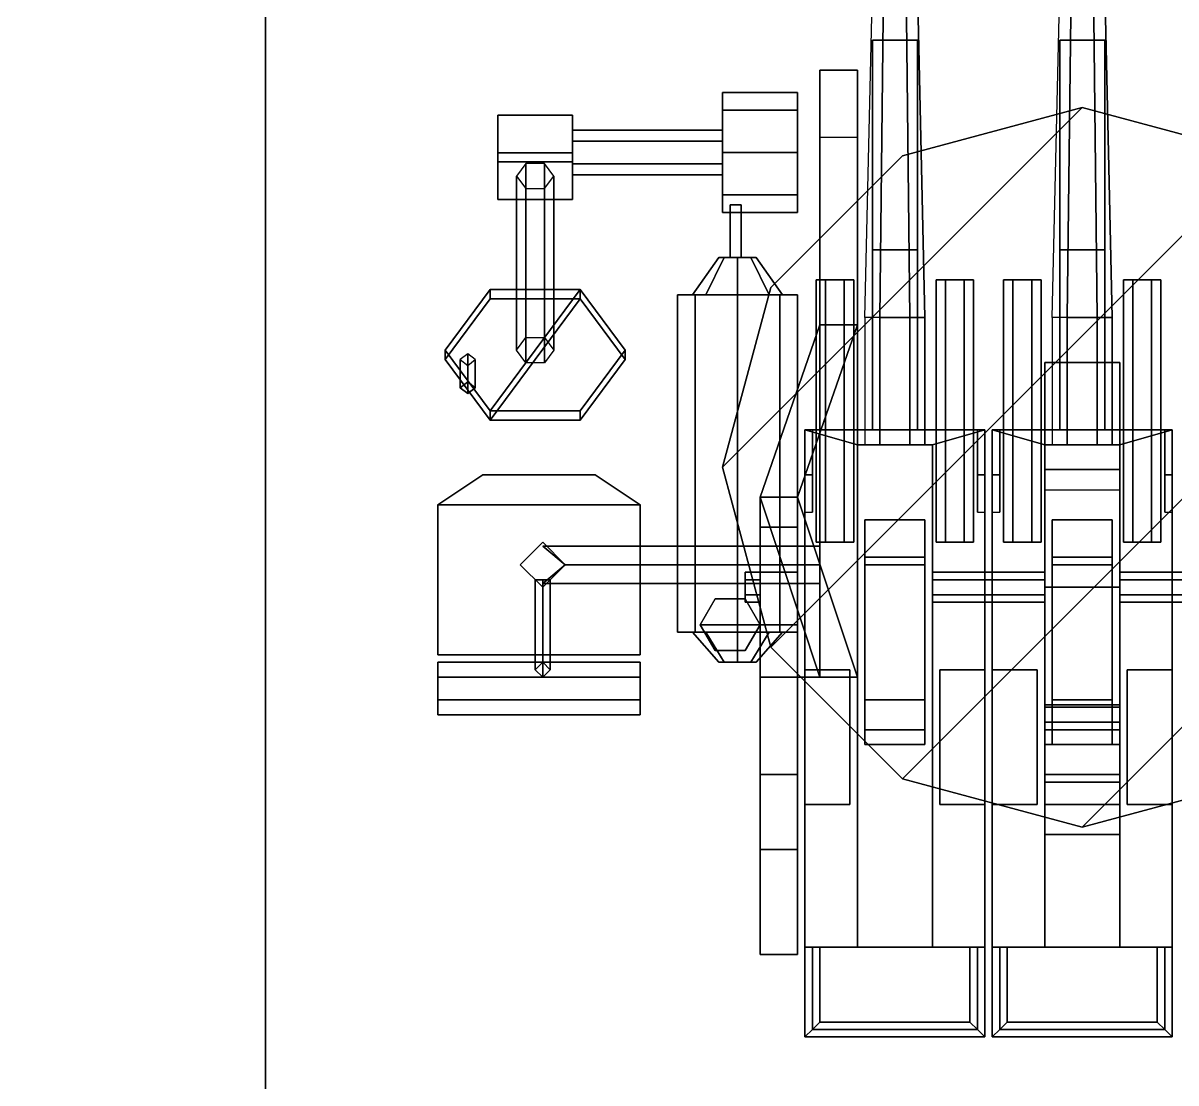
# Model space of a CAD drawing. Header units: millimetres. Extents: x -5 to 5, y -40 to 92.
# Drawn here: x 2.067 to 3.605, y -6.331 to -4.917 of the extents above; entities that cross this region are included whole.
import ezdxf

# ---------------------------------------------------------------- set-up
doc = ezdxf.new("R2010")
doc.units = ezdxf.units.MM
doc.layers.add('sleeve', color=5, linetype='Continuous')
doc.layers.add('turret', color=2, linetype='Continuous')

msp = doc.modelspace()

# ---------------------------------------------------------------- linework, layer by layer
for points in [[(-2.39, -21.2, -3.26), (-2.39, 12.2, -3.11), (2.39, 12.2, -3.11), (2.39, -21.2, -3.26)], [(4.36, 1.97), (2.39, -21.2, -3.26), (2.39, 12.2, -3.11)], [(4.44, -10.4), (2.39, -21.2, -3.26), (4.36, 1.97)], [(4.5429, -7.75, 4.48), (4.5115, -2.99, 4.48), (-4.5115, -2.99, 4.48), (-4.5429, -7.75, 4.48)]]:
    msp.add_3dface(points)
at = {"layer": 'sleeve'}
for points in [[(3.26, -5.22, 5.23), (3.26, -4.94, 5.23), (3.2, -4.94, 5.23), (3.2, -5.22, 5.23)], [(3.2, -5.22, 5.17), (3.2, -4.94, 5.18), (3.26, -4.94, 5.18), (3.26, -5.22, 5.17)], [(3.26, -4.94, 5.23), (3.26, -4.94, 5.18), (3.2, -4.94, 5.18), (3.2, -4.94, 5.23)], [(3.2, -4.94, 5.23), (3.2, -4.94, 5.18), (3.2, -5.22, 5.17), (3.2, -5.22, 5.23)], [(3.26, -5.22, 5.17), (3.26, -4.94, 5.18), (3.26, -4.94, 5.23), (3.26, -5.22, 5.23)], [(3.51, -5.22, 5.23), (3.51, -4.94, 5.23), (3.45, -4.94, 5.23), (3.45, -5.22, 5.23)], [(3.45, -5.22, 5.17), (3.45, -4.94, 5.18), (3.51, -4.94, 5.18), (3.51, -5.22, 5.17)], [(3.51, -4.94, 5.23), (3.51, -4.94, 5.18), (3.45, -4.94, 5.18), (3.45, -4.94, 5.23)], [(3.45, -4.94, 5.23), (3.45, -4.94, 5.18), (3.45, -5.22, 5.17), (3.45, -5.22, 5.23)], [(3.51, -5.22, 5.17), (3.51, -4.94, 5.18), (3.51, -4.94, 5.23), (3.51, -5.22, 5.23)], [(3.2, -5.22, 5.23), (3.2, -5.22, 5.21), (3.26, -5.22, 5.21), (3.26, -5.22, 5.23)], [(3.26, -5.46, 5.21), (3.26, -5.22, 5.21), (3.2, -5.22, 5.21), (3.2, -5.46, 5.21)], [(3.2, -5.46, 5.17), (3.2, -5.22, 5.17), (3.26, -5.22, 5.17), (3.26, -5.46, 5.17)], [(3.2, -5.22, 5.21), (3.2, -5.22, 5.17), (3.2, -5.46, 5.17), (3.2, -5.46, 5.21)], [(3.26, -5.46, 5.17), (3.26, -5.22, 5.17), (3.26, -5.22, 5.21), (3.26, -5.46, 5.21)], [(3.45, -5.22, 5.23), (3.45, -5.22, 5.21), (3.51, -5.22, 5.21), (3.51, -5.22, 5.23)], [(3.51, -5.46, 5.21), (3.51, -5.22, 5.21), (3.45, -5.22, 5.21), (3.45, -5.46, 5.21)], [(3.45, -5.46, 5.17), (3.45, -5.22, 5.17), (3.51, -5.22, 5.17), (3.51, -5.46, 5.17)], [(3.45, -5.22, 5.21), (3.45, -5.22, 5.17), (3.45, -5.46, 5.17), (3.45, -5.46, 5.21)], [(3.51, -5.46, 5.17), (3.51, -5.22, 5.17), (3.51, -5.22, 5.21), (3.51, -5.46, 5.21)], [(3.1375, -5.26, 5.2817), (3.1625, -5.26, 5.2817), (3.175, -5.26, 5.26), (3.125, -5.26, 5.26)], [(3.125, -5.26, 5.26), (3.175, -5.26, 5.26), (3.1625, -5.26, 5.2383), (3.1375, -5.26, 5.2383)], [(3.1375, -5.61, 5.2383), (3.125, -5.61, 5.26), (3.125, -5.26, 5.26), (3.1375, -5.26, 5.2383)], [(3.125, -5.61, 5.26), (3.1375, -5.61, 5.2817), (3.1375, -5.26, 5.2817), (3.125, -5.26, 5.26)], [(3.1625, -5.61, 5.2383), (3.1375, -5.61, 5.2383), (3.1375, -5.26, 5.2383), (3.1625, -5.26, 5.2383)], [(3.1375, -5.61, 5.2817), (3.1625, -5.61, 5.2817), (3.1625, -5.26, 5.2817), (3.1375, -5.26, 5.2817)], [(3.175, -5.61, 5.26), (3.1625, -5.61, 5.2383), (3.1625, -5.26, 5.2383), (3.175, -5.26, 5.26)], [(3.1625, -5.61, 5.2817), (3.175, -5.61, 5.26), (3.175, -5.26, 5.26), (3.1625, -5.26, 5.2817)], [(3.285, -5.26, 5.26), (3.335, -5.26, 5.26), (3.3225, -5.26, 5.2383), (3.2975, -5.26, 5.2383)], [(3.2975, -5.26, 5.2817), (3.3225, -5.26, 5.2817), (3.335, -5.26, 5.26), (3.285, -5.26, 5.26)], [(3.2975, -5.61, 5.2383), (3.285, -5.61, 5.26), (3.285, -5.26, 5.26), (3.2975, -5.26, 5.2383)], [(3.285, -5.61, 5.26), (3.2975, -5.61, 5.2817), (3.2975, -5.26, 5.2817), (3.285, -5.26, 5.26)], [(3.3225, -5.61, 5.2383), (3.2975, -5.61, 5.2383), (3.2975, -5.26, 5.2383), (3.3225, -5.26, 5.2383)], [(3.2975, -5.61, 5.2817), (3.3225, -5.61, 5.2817), (3.3225, -5.26, 5.2817), (3.2975, -5.26, 5.2817)], [(3.335, -5.61, 5.26), (3.3225, -5.61, 5.2383), (3.3225, -5.26, 5.2383), (3.335, -5.26, 5.26)], [(3.3225, -5.61, 5.2817), (3.335, -5.61, 5.26), (3.335, -5.26, 5.26), (3.3225, -5.26, 5.2817)], [(3.3875, -5.26, 5.2817), (3.4125, -5.26, 5.2817), (3.425, -5.26, 5.26), (3.375, -5.26, 5.26)], [(3.375, -5.26, 5.26), (3.425, -5.26, 5.26), (3.4125, -5.26, 5.2383), (3.3875, -5.26, 5.2383)], [(3.3875, -5.61, 5.2383), (3.375, -5.61, 5.26), (3.375, -5.26, 5.26), (3.3875, -5.26, 5.2383)], [(3.375, -5.61, 5.26), (3.3875, -5.61, 5.2817), (3.3875, -5.26, 5.2817), (3.375, -5.26, 5.26)], [(3.4125, -5.61, 5.2383), (3.3875, -5.61, 5.2383), (3.3875, -5.26, 5.2383), (3.4125, -5.26, 5.2383)], [(3.3875, -5.61, 5.2817), (3.4125, -5.61, 5.2817), (3.4125, -5.26, 5.2817), (3.3875, -5.26, 5.2817)], [(3.425, -5.61, 5.26), (3.4125, -5.61, 5.2383), (3.4125, -5.26, 5.2383), (3.425, -5.26, 5.26)], [(3.4125, -5.61, 5.2817), (3.425, -5.61, 5.26), (3.425, -5.26, 5.26), (3.4125, -5.26, 5.2817)], [(3.535, -5.26, 5.26), (3.585, -5.26, 5.26), (3.5725, -5.26, 5.2383), (3.5475, -5.26, 5.2383)], [(3.5475, -5.26, 5.2817), (3.5725, -5.26, 5.2817), (3.585, -5.26, 5.26), (3.535, -5.26, 5.26)], [(3.5475, -5.61, 5.2383), (3.535, -5.61, 5.26), (3.535, -5.26, 5.26), (3.5475, -5.26, 5.2383)], [(3.535, -5.61, 5.26), (3.5475, -5.61, 5.2817), (3.5475, -5.26, 5.2817), (3.535, -5.26, 5.26)], [(3.5725, -5.61, 5.2383), (3.5475, -5.61, 5.2383), (3.5475, -5.26, 5.2383), (3.5725, -5.26, 5.2383)], [(3.5475, -5.61, 5.2817), (3.5725, -5.61, 5.2817), (3.5725, -5.26, 5.2817), (3.5475, -5.26, 5.2817)], [(3.585, -5.61, 5.26), (3.5725, -5.61, 5.2383), (3.5725, -5.26, 5.2383), (3.585, -5.26, 5.26)], [(3.5725, -5.61, 5.2817), (3.585, -5.61, 5.26), (3.585, -5.26, 5.26), (3.5725, -5.26, 5.2817)], [(3.43, -5.37, 4.97), (3.43, -5.54, 5.14), (3.53, -5.54, 5.14), (3.53, -5.37, 4.97)], [(3.43, -5.5131, 4.8812), (3.43, -5.37, 4.9701), (3.53, -5.37, 4.9701), (3.53, -5.5131, 4.8812)], [(3.43, -5.54, 5.14), (3.43, -5.37, 4.97), (3.43, -5.5131, 4.8812), (3.43, -5.67, 4.85)], [(3.53, -5.5131, 4.8812), (3.53, -5.37, 4.9701), (3.53, -5.54, 5.14), (3.53, -5.67, 4.85)], [(3.11, -6.15, 5.14), (3.11, -5.46, 5.14), (3.35, -5.46, 5.14), (3.35, -6.15, 5.14)], [(3.18, -6.15, 5.21), (3.18, -5.48, 5.21), (3.11, -5.46, 5.21), (3.11, -6.15, 5.21)], [(3.11, -5.46, 5.21), (3.11, -5.46, 5.14), (3.11, -6.15, 5.14), (3.11, -6.15, 5.21)], [(3.28, -5.48, 5.21), (3.35, -5.46, 5.21), (3.11, -5.46, 5.21), (3.18, -5.48, 5.21)], [(3.35, -5.46, 5.21), (3.35, -5.46, 5.14), (3.11, -5.46, 5.14), (3.11, -5.46, 5.21)], [(3.12, -5.52, 5.33), (3.12, -5.46, 5.33), (3.11, -5.46, 5.33), (3.11, -5.52, 5.33)], [(3.11, -5.46, 5.33), (3.11, -5.46, 5.21), (3.11, -5.57, 5.21), (3.11, -5.52, 5.33)], [(3.12, -5.46, 5.33), (3.12, -5.46, 5.21), (3.11, -5.46, 5.21), (3.11, -5.46, 5.33)], [(3.12, -5.57, 5.21), (3.12, -5.46, 5.21), (3.12, -5.46, 5.33), (3.12, -5.52, 5.33)], [(3.35, -6.15, 5.21), (3.35, -5.46, 5.21), (3.28, -5.48, 5.21), (3.28, -6.15, 5.21)], [(3.35, -5.46, 5.33), (3.35, -5.46, 5.21), (3.34, -5.46, 5.21), (3.34, -5.46, 5.33)], [(3.34, -5.46, 5.33), (3.34, -5.46, 5.21), (3.34, -5.57, 5.21), (3.34, -5.52, 5.33)], [(3.35, -5.52, 5.33), (3.35, -5.46, 5.33), (3.34, -5.46, 5.33), (3.34, -5.52, 5.33)], [(3.35, -6.15, 5.14), (3.35, -5.46, 5.14), (3.35, -5.46, 5.21), (3.35, -6.15, 5.21)], [(3.35, -5.57, 5.21), (3.35, -5.46, 5.21), (3.35, -5.46, 5.33), (3.35, -5.52, 5.33)], [(3.53, -5.48, 5.21), (3.6, -5.46, 5.21), (3.36, -5.46, 5.21), (3.43, -5.48, 5.21)], [(3.36, -6.15, 5.14), (3.36, -5.46, 5.14), (3.6, -5.46, 5.14), (3.6, -6.15, 5.14)], [(3.6, -5.46, 5.21), (3.6, -5.46, 5.14), (3.36, -5.46, 5.14), (3.36, -5.46, 5.21)], [(3.43, -6.15, 5.21), (3.43, -5.48, 5.21), (3.36, -5.46, 5.21), (3.36, -6.15, 5.21)], [(3.36, -5.46, 5.21), (3.36, -5.46, 5.14), (3.36, -6.15, 5.14), (3.36, -6.15, 5.21)], [(3.37, -5.52, 5.33), (3.37, -5.46, 5.33), (3.36, -5.46, 5.33), (3.36, -5.52, 5.33)], [(3.36, -5.46, 5.33), (3.36, -5.46, 5.21), (3.36, -5.57, 5.21), (3.36, -5.52, 5.33)], [(3.37, -5.46, 5.33), (3.37, -5.46, 5.21), (3.36, -5.46, 5.21), (3.36, -5.46, 5.33)], [(3.37, -5.57, 5.21), (3.37, -5.46, 5.21), (3.37, -5.46, 5.33), (3.37, -5.52, 5.33)], [(3.6, -6.15, 5.21), (3.6, -5.46, 5.21), (3.53, -5.48, 5.21), (3.53, -6.15, 5.21)], [(3.6, -5.46, 5.33), (3.6, -5.46, 5.21), (3.59, -5.46, 5.21), (3.59, -5.46, 5.33)], [(3.59, -5.46, 5.33), (3.59, -5.46, 5.21), (3.59, -5.57, 5.21), (3.59, -5.52, 5.33)], [(3.6, -5.52, 5.33), (3.6, -5.46, 5.33), (3.59, -5.46, 5.33), (3.59, -5.52, 5.33)], [(3.6, -6.15, 5.14), (3.6, -5.46, 5.14), (3.6, -5.46, 5.21), (3.6, -6.15, 5.21)], [(3.6, -5.57, 5.21), (3.6, -5.46, 5.21), (3.6, -5.46, 5.33), (3.6, -5.52, 5.33)], [(3.18, -5.48, 5.3), (3.18, -5.48, 5.21), (3.18, -6.15, 5.21), (3.18, -6.15, 5.3)], [(3.28, -6.15, 5.3), (3.28, -5.48, 5.3), (3.18, -5.48, 5.3), (3.18, -6.15, 5.3)], [(3.28, -5.48, 5.3), (3.28, -5.48, 5.21), (3.18, -5.48, 5.21), (3.18, -5.48, 5.3)], [(3.28, -6.15, 5.21), (3.28, -5.48, 5.21), (3.28, -5.48, 5.3), (3.28, -6.15, 5.3)], [(3.43, -5.48, 5.3), (3.43, -5.48, 5.21), (3.43, -6.15, 5.21), (3.43, -6.15, 5.3)], [(3.53, -6.15, 5.3), (3.53, -5.48, 5.3), (3.43, -5.48, 5.3), (3.43, -6.15, 5.3)], [(3.53, -5.48, 5.3), (3.53, -5.48, 5.21), (3.43, -5.48, 5.21), (3.43, -5.48, 5.3)], [(3.53, -6.15, 5.21), (3.53, -5.48, 5.21), (3.53, -5.48, 5.3), (3.53, -6.15, 5.3)], [(3.11, -5.52, 5.33), (3.11, -5.57, 5.21), (3.12, -5.57, 5.21), (3.12, -5.52, 5.33)], [(3.34, -5.52, 5.33), (3.34, -5.57, 5.21), (3.35, -5.57, 5.21), (3.35, -5.52, 5.33)], [(3.36, -5.52, 5.33), (3.36, -5.57, 5.21), (3.37, -5.57, 5.21), (3.37, -5.52, 5.33)], [(3.43, -5.67, 4.85), (3.43, -5.5131, 4.8812), (3.53, -5.5131, 4.8812), (3.53, -5.67, 4.85)], [(3.59, -5.52, 5.33), (3.59, -5.57, 5.21), (3.6, -5.57, 5.21), (3.6, -5.52, 5.33)], [(3.43, -5.83, 5.07), (3.43, -5.54, 5.14), (3.43, -5.67, 4.85), (3.43, -5.8269, 4.8812)], [(3.43, -5.54, 5.14), (3.43, -5.54, 5.14), (3.43, -5.86, 5.11), (3.43, -5.92, 5.14)], [(3.43, -5.54, 5.14), (3.43, -5.54, 5.14), (3.43, -5.83, 5.09), (3.43, -5.86, 5.11)], [(3.43, -5.54, 5.14), (3.43, -5.54, 5.14), (3.43, -5.83, 5.07), (3.43, -5.83, 5.09)], [(3.53, -5.67, 4.85), (3.53, -5.5399, 5.14), (3.53, -5.83, 5.07), (3.53, -5.8269, 4.8812)], [(3.53, -5.83, 5.09), (3.53, -5.8299, 5.07), (3.53, -5.5399, 5.14)], [(3.53, -5.92, 5.14), (3.53, -5.86, 5.11), (3.53, -5.54, 5.14)], [(3.53, -5.86, 5.11), (3.53, -5.83, 5.09), (3.53, -5.54, 5.14)], [(3.27, -5.82, 5.64), (3.27, -5.58, 5.58), (3.19, -5.58, 5.58), (3.19, -5.82, 5.64)], [(3.19, -5.58, 5.58), (3.19, -5.63, 5.44), (3.19, -5.86, 5.52), (3.19, -5.82, 5.64)], [(3.27, -5.58, 5.58), (3.27, -5.63, 5.44), (3.19, -5.63, 5.44), (3.19, -5.58, 5.58)], [(3.27, -5.86, 5.52), (3.27, -5.63, 5.44), (3.27, -5.58, 5.58), (3.27, -5.82, 5.64)], [(3.52, -5.82, 5.64), (3.52, -5.58, 5.58), (3.44, -5.58, 5.58), (3.44, -5.82, 5.64)], [(3.44, -5.58, 5.58), (3.44, -5.63, 5.44), (3.44, -5.86, 5.52), (3.44, -5.82, 5.64)], [(3.52, -5.58, 5.58), (3.52, -5.63, 5.44), (3.44, -5.63, 5.44), (3.44, -5.58, 5.58)], [(3.52, -5.86, 5.52), (3.52, -5.63, 5.44), (3.52, -5.58, 5.58), (3.52, -5.82, 5.64)], [(3.1375, -5.61, 5.2383), (3.1625, -5.61, 5.2383), (3.175, -5.61, 5.26), (3.125, -5.61, 5.26)], [(3.125, -5.61, 5.26), (3.175, -5.61, 5.26), (3.1625, -5.61, 5.2817), (3.1375, -5.61, 5.2817)], [(3.285, -5.61, 5.26), (3.335, -5.61, 5.26), (3.3225, -5.61, 5.2817), (3.2975, -5.61, 5.2817)], [(3.2975, -5.61, 5.2383), (3.3225, -5.61, 5.2383), (3.335, -5.61, 5.26), (3.285, -5.61, 5.26)], [(3.3875, -5.61, 5.2383), (3.4125, -5.61, 5.2383), (3.425, -5.61, 5.26), (3.375, -5.61, 5.26)], [(3.375, -5.61, 5.26), (3.425, -5.61, 5.26), (3.4125, -5.61, 5.2817), (3.3875, -5.61, 5.2817)], [(3.535, -5.61, 5.26), (3.585, -5.61, 5.26), (3.5725, -5.61, 5.2817), (3.5475, -5.61, 5.2817)], [(3.5475, -5.61, 5.2383), (3.5725, -5.61, 5.2383), (3.585, -5.61, 5.26), (3.535, -5.61, 5.26)], [(3.19, -5.63, 5.44), (3.19, -5.64, 5.38), (3.19, -5.88, 5.39), (3.19, -5.86, 5.52)], [(3.27, -5.63, 5.44), (3.27, -5.64, 5.38), (3.19, -5.64, 5.38), (3.19, -5.63, 5.44)], [(3.27, -5.88, 5.39), (3.27, -5.64, 5.38), (3.27, -5.63, 5.44), (3.27, -5.86, 5.52)], [(3.44, -5.63, 5.44), (3.44, -5.64, 5.38), (3.44, -5.88, 5.39), (3.44, -5.86, 5.52)], [(3.52, -5.63, 5.44), (3.52, -5.64, 5.38), (3.44, -5.64, 5.38), (3.44, -5.63, 5.44)], [(3.52, -5.88, 5.39), (3.52, -5.64, 5.38), (3.52, -5.63, 5.44), (3.52, -5.86, 5.52)], [(3.19, -5.64, 5.38), (3.19, -5.64, 5.3), (3.19, -5.88, 5.3), (3.19, -5.88, 5.39)], [(3.27, -5.64, 5.38), (3.27, -5.64, 5.3), (3.19, -5.64, 5.3), (3.19, -5.64, 5.38)], [(3.27, -5.88, 5.3), (3.27, -5.64, 5.3), (3.27, -5.64, 5.38), (3.27, -5.88, 5.39)], [(3.44, -5.64, 5.38), (3.44, -5.64, 5.3), (3.44, -5.88, 5.3), (3.44, -5.88, 5.39)], [(3.52, -5.64, 5.38), (3.52, -5.64, 5.3), (3.44, -5.64, 5.3), (3.44, -5.64, 5.38)], [(3.52, -5.88, 5.3), (3.52, -5.64, 5.3), (3.52, -5.64, 5.38), (3.52, -5.88, 5.39)], [(3.03, -5.69, 5.26), (3.03, -5.65, 5.26), (3.03, -5.66, 5.2427), (3.03, -5.68, 5.2427)], [(3.03, -5.68, 5.2773), (3.03, -5.66, 5.2773), (3.03, -5.65, 5.26), (3.03, -5.69, 5.26)], [(3.05, -5.65, 5.26), (3.05, -5.66, 5.2427), (3.03, -5.66, 5.2427), (3.03, -5.65, 5.26)], [(3.05, -5.66, 5.2773), (3.05, -5.65, 5.26), (3.03, -5.65, 5.26), (3.03, -5.66, 5.2773)], [(3.05, -5.66, 5.2427), (3.05, -5.68, 5.2427), (3.03, -5.68, 5.2427), (3.03, -5.66, 5.2427)], [(3.05, -5.68, 5.2773), (3.05, -5.66, 5.2773), (3.03, -5.66, 5.2773), (3.03, -5.68, 5.2773)], [(3.28, -5.65, 5.26), (3.28, -5.66, 5.2773), (3.43, -5.66, 5.2773), (3.43, -5.65, 5.26)], [(3.28, -5.66, 5.2427), (3.28, -5.65, 5.26), (3.43, -5.65, 5.26), (3.43, -5.66, 5.2427)], [(3.28, -5.68, 5.2427), (3.28, -5.66, 5.2427), (3.43, -5.66, 5.2427), (3.43, -5.68, 5.2427)], [(3.28, -5.66, 5.2773), (3.28, -5.68, 5.2773), (3.43, -5.68, 5.2773), (3.43, -5.66, 5.2773)], [(3.53, -5.65, 5.26), (3.53, -5.66, 5.2773), (3.68, -5.66, 5.2773), (3.68, -5.65, 5.26)], [(3.53, -5.66, 5.2427), (3.53, -5.65, 5.26), (3.68, -5.65, 5.26), (3.68, -5.66, 5.2427)], [(3.53, -5.68, 5.2427), (3.53, -5.66, 5.2427), (3.68, -5.66, 5.2427), (3.68, -5.68, 5.2427)], [(3.53, -5.66, 5.2773), (3.53, -5.68, 5.2773), (3.68, -5.68, 5.2773), (3.68, -5.66, 5.2773)], [(3.43, -5.8269, 4.8812), (3.43, -5.67, 4.85), (3.53, -5.67, 4.85), (3.53, -5.8269, 4.8812)], [(3.05, -5.68, 5.2427), (3.05, -5.69, 5.26), (3.03, -5.69, 5.26), (3.03, -5.68, 5.2427)], [(3.05, -5.69, 5.26), (3.05, -5.68, 5.2773), (3.03, -5.68, 5.2773), (3.03, -5.69, 5.26)], [(3.28, -5.69, 5.26), (3.28, -5.68, 5.2427), (3.43, -5.68, 5.2427), (3.43, -5.69, 5.26)], [(3.28, -5.68, 5.2773), (3.28, -5.69, 5.26), (3.43, -5.69, 5.26), (3.43, -5.68, 5.2773)], [(3.53, -5.69, 5.26), (3.53, -5.68, 5.2427), (3.68, -5.68, 5.2427), (3.68, -5.69, 5.26)], [(3.53, -5.68, 5.2773), (3.53, -5.69, 5.26), (3.68, -5.69, 5.26), (3.68, -5.68, 5.2773)], [(3.17, -5.96, 5.31), (3.17, -5.78, 5.31), (3.11, -5.78, 5.31), (3.11, -5.96, 5.31)], [(3.17, -5.78, 5.31), (3.17, -5.78, 5.21), (3.11, -5.78, 5.21), (3.11, -5.78, 5.31)], [(3.11, -5.78, 5.31), (3.11, -5.78, 5.21), (3.11, -5.96, 5.21), (3.11, -5.96, 5.31)], [(3.17, -5.96, 5.21), (3.17, -5.78, 5.21), (3.17, -5.78, 5.31), (3.17, -5.96, 5.31)], [(3.35, -5.96, 5.31), (3.35, -5.78, 5.31), (3.29, -5.78, 5.31), (3.29, -5.96, 5.31)], [(3.35, -5.78, 5.31), (3.35, -5.78, 5.21), (3.29, -5.78, 5.21), (3.29, -5.78, 5.31)], [(3.29, -5.78, 5.31), (3.29, -5.78, 5.21), (3.29, -5.96, 5.21), (3.29, -5.96, 5.31)], [(3.35, -5.96, 5.21), (3.35, -5.78, 5.21), (3.35, -5.78, 5.31), (3.35, -5.96, 5.31)], [(3.42, -5.96, 5.31), (3.42, -5.78, 5.31), (3.36, -5.78, 5.31), (3.36, -5.96, 5.31)], [(3.42, -5.78, 5.31), (3.42, -5.78, 5.21), (3.36, -5.78, 5.21), (3.36, -5.78, 5.31)], [(3.36, -5.78, 5.31), (3.36, -5.78, 5.21), (3.36, -5.96, 5.21), (3.36, -5.96, 5.31)], [(3.42, -5.96, 5.21), (3.42, -5.78, 5.21), (3.42, -5.78, 5.31), (3.42, -5.96, 5.31)], [(3.6, -5.96, 5.31), (3.6, -5.78, 5.31), (3.54, -5.78, 5.31), (3.54, -5.96, 5.31)], [(3.6, -5.78, 5.31), (3.6, -5.78, 5.21), (3.54, -5.78, 5.21), (3.54, -5.78, 5.31)], [(3.54, -5.78, 5.31), (3.54, -5.78, 5.21), (3.54, -5.96, 5.21), (3.54, -5.96, 5.31)], [(3.6, -5.96, 5.21), (3.6, -5.78, 5.21), (3.6, -5.78, 5.31), (3.6, -5.96, 5.31)], [(3.19, -5.82, 5.64), (3.19, -5.86, 5.52), (3.27, -5.86, 5.52), (3.27, -5.82, 5.64)], [(3.43, -5.9599, 4.9701), (3.43, -5.8269, 4.8812), (3.53, -5.8269, 4.8812), (3.53, -5.9599, 4.9701)], [(3.43, -5.85, 4.98), (3.43, -5.83, 5.07), (3.43, -5.8269, 4.8812)], [(3.43, -5.88, 4.97), (3.43, -5.85, 4.98), (3.43, -5.8269, 4.8812)], [(3.43, -5.9599, 4.9701), (3.43, -5.88, 4.97), (3.43, -5.8269, 4.8812)], [(3.43, -5.83, 5.07), (3.43, -5.85, 4.98), (3.53, -5.85, 4.98), (3.53, -5.83, 5.07)], [(3.43, -5.86, 5.11), (3.43, -5.83, 5.09), (3.53, -5.83, 5.09), (3.53, -5.86, 5.11)], [(3.43, -5.83, 5.09), (3.43, -5.83, 5.07), (3.53, -5.83, 5.07), (3.53, -5.83, 5.09)], [(3.44, -5.82, 5.64), (3.44, -5.86, 5.52), (3.52, -5.86, 5.52), (3.52, -5.82, 5.64)], [(3.53, -5.8269, 4.8812), (3.53, -5.8299, 5.07), (3.53, -5.85, 4.98), (3.53, -5.8269, 4.8812)], [(3.53, -5.8269, 4.8812), (3.53, -5.85, 4.98), (3.53, -5.88, 4.97), (3.53, -5.8269, 4.8812)], [(3.53, -5.8269, 4.8812), (3.53, -5.88, 4.97), (3.53, -5.9599, 4.9701), (3.53, -5.8269, 4.8812)], [(3.19, -5.86, 5.52), (3.19, -5.88, 5.39), (3.27, -5.88, 5.39), (3.27, -5.86, 5.52)], [(3.43, -5.85, 4.98), (3.43, -5.88, 4.97), (3.53, -5.88, 4.97), (3.53, -5.85, 4.98)], [(3.43, -5.88, 5.11), (3.43, -5.86, 5.11), (3.53, -5.86, 5.11), (3.53, -5.88, 5.11)], [(3.43, -5.86, 5.11), (3.43, -5.86, 5.11), (3.43, -5.88, 5.11), (3.43, -5.92, 5.14)], [(3.44, -5.86, 5.52), (3.44, -5.88, 5.39), (3.52, -5.88, 5.39), (3.52, -5.86, 5.52)], [(3.53, -5.92, 5.14), (3.53, -5.88, 5.11), (3.53, -5.86, 5.11)], [(3.19, -5.88, 5.39), (3.19, -5.88, 5.3), (3.27, -5.88, 5.3), (3.27, -5.88, 5.39)], [(3.43, -5.92, 5.01), (3.43, -5.88, 5.11), (3.53, -5.88, 5.11), (3.53, -5.92, 5.01)], [(3.43, -5.88, 4.97), (3.43, -5.92, 5.01), (3.53, -5.92, 5.01), (3.53, -5.88, 4.97)], [(3.43, -5.92, 5.01), (3.43, -5.88, 4.97), (3.43, -5.9599, 4.9701), (3.43, -6, 5.02)], [(3.43, -5.88, 5.11), (3.43, -5.92, 5.01), (3.43, -5.93, 5.07), (3.43, -5.92, 5.09)], [(3.43, -5.88, 5.11), (3.43, -5.88, 5.11), (3.43, -5.92, 5.09), (3.43, -5.92, 5.14)], [(3.44, -5.88, 5.39), (3.44, -5.88, 5.3), (3.52, -5.88, 5.3), (3.52, -5.88, 5.39)], [(3.53, -6, 5.02), (3.53, -5.9599, 4.9701), (3.53, -5.88, 4.97), (3.53, -5.92, 5.01)], [(3.53, -5.92, 5.09), (3.53, -5.93, 5.07), (3.53, -5.92, 5.01), (3.53, -5.88, 5.11)], [(3.53, -5.92, 5.14), (3.53, -5.92, 5.09), (3.53, -5.88, 5.11)], [(3.43, -5.92, 5.14), (3.43, -5.92, 5.09), (3.53, -5.92, 5.09), (3.53, -5.92, 5.14)], [(3.43, -5.92, 5.09), (3.43, -5.93, 5.07), (3.53, -5.93, 5.07), (3.53, -5.92, 5.09)], [(3.43, -5.93, 5.07), (3.43, -5.92, 5.01), (3.43, -6, 5.0201)], [(3.53, -5.93, 5.07), (3.53, -6, 5.0201), (3.53, -5.92, 5.01)], [(3.43, -5.93, 5.07), (3.43, -6, 5.0201), (3.53, -6, 5.0201), (3.53, -5.93, 5.07)], [(3.11, -5.96, 5.31), (3.11, -5.96, 5.21), (3.17, -5.96, 5.21), (3.17, -5.96, 5.31)], [(3.29, -5.96, 5.31), (3.29, -5.96, 5.21), (3.35, -5.96, 5.21), (3.35, -5.96, 5.31)], [(3.36, -5.96, 5.31), (3.36, -5.96, 5.21), (3.42, -5.96, 5.21), (3.42, -5.96, 5.31)], [(3.43, -6, 5.02), (3.43, -5.9599, 4.9701), (3.53, -5.9599, 4.9701), (3.53, -6, 5.02)], [(3.54, -5.96, 5.31), (3.54, -5.96, 5.21), (3.6, -5.96, 5.21), (3.6, -5.96, 5.31)], [(3.11, -6.15, 5.21), (3.11, -6.15, 5.14), (3.35, -6.15, 5.14), (3.35, -6.15, 5.21)], [(3.12, -6.26, 5.23), (3.11, -6.27, 5.24), (3.11, -6.15, 5.16), (3.12, -6.15, 5.15)], [(3.11, -6.27, 5.24), (3.12, -6.26, 5.25), (3.12, -6.15, 5.17), (3.11, -6.15, 5.16)], [(3.13, -6.25, 5.24), (3.12, -6.26, 5.23), (3.12, -6.15, 5.15), (3.13, -6.15, 5.16)], [(3.12, -6.26, 5.25), (3.13, -6.25, 5.24), (3.13, -6.15, 5.16), (3.12, -6.15, 5.17)], [(3.18, -6.15, 5.3), (3.18, -6.15, 5.21), (3.28, -6.15, 5.21), (3.28, -6.15, 5.3)], [(3.34, -6.26, 5.23), (3.33, -6.25, 5.24), (3.33, -6.15, 5.16), (3.34, -6.15, 5.15)], [(3.33, -6.25, 5.24), (3.34, -6.26, 5.25), (3.34, -6.15, 5.17), (3.33, -6.15, 5.16)], [(3.35, -6.27, 5.24), (3.34, -6.26, 5.23), (3.34, -6.15, 5.15), (3.35, -6.15, 5.16)], [(3.34, -6.26, 5.25), (3.35, -6.27, 5.24), (3.35, -6.15, 5.16), (3.34, -6.15, 5.17)], [(3.36, -6.15, 5.21), (3.36, -6.15, 5.14), (3.6, -6.15, 5.14), (3.6, -6.15, 5.21)], [(3.37, -6.26, 5.23), (3.36, -6.27, 5.24), (3.36, -6.15, 5.16), (3.37, -6.15, 5.15)], [(3.36, -6.27, 5.24), (3.37, -6.26, 5.25), (3.37, -6.15, 5.17), (3.36, -6.15, 5.16)], [(3.38, -6.25, 5.24), (3.37, -6.26, 5.23), (3.37, -6.15, 5.15), (3.38, -6.15, 5.16)], [(3.37, -6.26, 5.25), (3.38, -6.25, 5.24), (3.38, -6.15, 5.16), (3.37, -6.15, 5.17)], [(3.43, -6.15, 5.3), (3.43, -6.15, 5.21), (3.53, -6.15, 5.21), (3.53, -6.15, 5.3)], [(3.59, -6.26, 5.23), (3.58, -6.25, 5.24), (3.58, -6.15, 5.16), (3.59, -6.15, 5.15)], [(3.58, -6.25, 5.24), (3.59, -6.26, 5.25), (3.59, -6.15, 5.17), (3.58, -6.15, 5.16)], [(3.6, -6.27, 5.24), (3.59, -6.26, 5.23), (3.59, -6.15, 5.15), (3.6, -6.15, 5.16)], [(3.59, -6.26, 5.25), (3.6, -6.27, 5.24), (3.6, -6.15, 5.16), (3.59, -6.15, 5.17)], [(3.34, -6.26, 5.23), (3.35, -6.27, 5.24), (3.11, -6.27, 5.24), (3.12, -6.26, 5.23)], [(3.35, -6.27, 5.24), (3.34, -6.26, 5.25), (3.12, -6.26, 5.25), (3.11, -6.27, 5.24)], [(3.33, -6.25, 5.24), (3.34, -6.26, 5.23), (3.12, -6.26, 5.23), (3.13, -6.25, 5.24)], [(3.34, -6.26, 5.25), (3.33, -6.25, 5.24), (3.13, -6.25, 5.24), (3.12, -6.26, 5.25)], [(3.59, -6.26, 5.23), (3.6, -6.27, 5.24), (3.36, -6.27, 5.24), (3.37, -6.26, 5.23)], [(3.6, -6.27, 5.24), (3.59, -6.26, 5.25), (3.37, -6.26, 5.25), (3.36, -6.27, 5.24)], [(3.58, -6.25, 5.24), (3.59, -6.26, 5.23), (3.37, -6.26, 5.23), (3.38, -6.25, 5.24)], [(3.59, -6.26, 5.25), (3.58, -6.25, 5.24), (3.38, -6.25, 5.24), (3.37, -6.26, 5.25)]]:
    msp.add_3dface(points, dxfattribs=at)
at = {"layer": 'turret'}
for points in [[(3.13, -5.79, 4.52), (3.13, -5.32, 5.05), (3.13, -4.98, 4.62), (3.13, -5.07, 4.52)], [(3.18, -5.32, 5.05), (3.18, -4.98, 4.62), (3.13, -4.98, 4.62), (3.13, -5.32, 5.05)], [(3.18, -4.98, 4.62), (3.18, -5.07, 4.52), (3.13, -5.07, 4.52), (3.13, -4.98, 4.62)], [(3.18, -5.79, 4.52), (3.18, -5.07, 4.52), (3.18, -4.98, 4.62), (3.18, -5.32, 5.05)], [(3, -5.01, 4.62), (3, -5.1466, 4.6766), (3, -5.09, 4.7), (3, -5.0334, 4.6766)], [(3, -5.0334, 4.5634), (3, -5.17, 4.62), (3, -5.1466, 4.6766), (3, -5.01, 4.62)], [(3.1, -5.01, 4.62), (3.1, -5.0334, 4.5634), (3, -5.0334, 4.5634), (3, -5.01, 4.62)], [(3.1, -5.0334, 4.6766), (3.1, -5.01, 4.62), (3, -5.01, 4.62), (3, -5.0334, 4.6766)], [(3.1, -5.09, 4.54), (3.1, -5.0334, 4.5634), (3.1, -5.01, 4.62), (3.1, -5.1466, 4.5634)], [(3.1, -5.1466, 4.5634), (3.1, -5.01, 4.62), (3.1, -5.0334, 4.6766), (3.1, -5.17, 4.62)], [(3.0643, -5.75, 4.52), (3.72, -5.0943, 4.52), (3.48, -5.03, 4.52), (3, -5.51, 4.52)], [(3, -5.51, 4.52), (3.48, -5.03, 4.52), (3.24, -5.0943, 4.52), (3.0643, -5.27, 4.52)], [(3.48, -5.03, 4.48), (3.24, -5.0943, 4.48), (3.24, -5.0943, 4.52), (3.48, -5.03, 4.52)], [(3.72, -5.0943, 4.48), (3.48, -5.03, 4.48), (3.48, -5.03, 4.52), (3.72, -5.0943, 4.52)], [(2.7, -5.1023, 4.5615), (2.7, -5.04, 4.6118), (2.8, -5.04, 4.6118), (2.8, -5.1023, 4.5615)], [(2.8, -5.0903, 4.674), (2.8, -5.04, 4.6118), (2.7, -5.04, 4.6118), (2.7, -5.0903, 4.674)], [(2.7, -5.0903, 4.674), (2.7, -5.04, 4.6118), (2.7, -5.1023, 4.5615), (2.7, -5.1525, 4.6238)], [(2.8, -5.1023, 4.5615), (2.8, -5.04, 4.6118), (2.8, -5.0903, 4.674), (2.8, -5.1525, 4.6238)], [(3, -5.09, 4.54), (3, -5.1466, 4.5634), (3, -5.17, 4.62), (3, -5.0334, 4.5634)], [(3.1, -5.0334, 4.5634), (3.1, -5.09, 4.54), (3, -5.09, 4.54), (3, -5.0334, 4.5634)], [(3.1, -5.09, 4.7), (3.1, -5.0334, 4.6766), (3, -5.0334, 4.6766), (3, -5.09, 4.7)], [(3.1, -5.17, 4.62), (3.1, -5.0334, 4.6766), (3.1, -5.09, 4.7), (3.1, -5.1466, 4.6766)], [(2.8, -5.075, 4.594), (2.8, -5.06, 4.62), (3, -5.06, 4.62), (3, -5.075, 4.594)], [(2.8, -5.06, 4.62), (2.8, -5.075, 4.646), (3, -5.075, 4.646), (3, -5.06, 4.62)], [(2.8, -5.105, 4.594), (2.8, -5.075, 4.594), (3, -5.075, 4.594), (3, -5.105, 4.594)], [(2.8, -5.075, 4.646), (2.8, -5.105, 4.646), (3, -5.105, 4.646), (3, -5.075, 4.646)], [(2.8, -5.1525, 4.6238), (2.8, -5.0903, 4.674), (2.7, -5.0903, 4.674), (2.7, -5.1525, 4.6238)], [(3.1, -5.09, 4.54), (3.1, -5.1466, 4.5634), (3, -5.1466, 4.5634), (3, -5.09, 4.54)], [(3.1, -5.1466, 4.6766), (3.1, -5.09, 4.7), (3, -5.09, 4.7), (3, -5.1466, 4.6766)], [(2.7, -5.1525, 4.6238), (2.7, -5.1023, 4.5615), (2.8, -5.1023, 4.5615), (2.8, -5.1525, 4.6238)], [(2.7375, -5.1045, 4.6625), (2.725, -5.1214, 4.6489), (2.725, -5.3537, 4.9369), (2.7375, -5.3368, 4.9505)], [(2.7625, -5.1045, 4.6625), (2.7375, -5.1045, 4.6625), (2.7375, -5.3368, 4.9505), (2.7625, -5.3368, 4.9505)], [(2.775, -5.1214, 4.6489), (2.7625, -5.1045, 4.6625), (2.7625, -5.3368, 4.9505), (2.775, -5.3537, 4.9369)], [(2.8, -5.12, 4.62), (2.8, -5.105, 4.594), (3, -5.105, 4.594), (3, -5.12, 4.62)], [(2.8, -5.105, 4.646), (2.8, -5.12, 4.62), (3, -5.12, 4.62), (3, -5.105, 4.646)], [(3.24, -5.9257, 4.52), (3.8957, -5.27, 4.52), (3.72, -5.0943, 4.52), (3.0643, -5.75, 4.52)], [(3.24, -5.0943, 4.48), (3.0643, -5.27, 4.48), (3.0643, -5.27, 4.52), (3.24, -5.0943, 4.52)], [(2.725, -5.1214, 4.6489), (2.7375, -5.1382, 4.6353), (2.7375, -5.3705, 4.9233), (2.725, -5.3537, 4.9369)], [(2.7625, -5.1382, 4.6353), (2.775, -5.1214, 4.6489), (2.775, -5.3537, 4.9369), (2.7625, -5.3705, 4.9233)], [(2.7375, -5.1382, 4.6353), (2.7625, -5.1382, 4.6353), (2.7625, -5.3705, 4.9233), (2.7375, -5.3705, 4.9233)], [(3.1, -5.1466, 4.5634), (3.1, -5.17, 4.62), (3, -5.17, 4.62), (3, -5.1466, 4.5634)], [(3.1, -5.17, 4.62), (3.1, -5.1466, 4.6766), (3, -5.1466, 4.6766), (3, -5.17, 4.62)], [(3.025, -5.23, 4.6113), (3.01, -5.23, 4.62), (3.01, -5.16, 4.62), (3.025, -5.16, 4.6113)], [(3.01, -5.23, 4.62), (3.025, -5.23, 4.6287), (3.025, -5.16, 4.6287), (3.01, -5.16, 4.62)], [(3.025, -5.23, 4.6287), (3.025, -5.23, 4.6113), (3.025, -5.16, 4.6113), (3.025, -5.16, 4.6287)], [(2.9776, -5.28, 4.5776), (2.96, -5.28, 4.62), (2.995, -5.23, 4.62), (3.0023, -5.23, 4.6023)], [(2.96, -5.28, 4.62), (2.9776, -5.28, 4.6624), (3.0023, -5.23, 4.6377), (2.995, -5.23, 4.62)], [(3.02, -5.28, 4.56), (2.9776, -5.28, 4.5776), (3.0023, -5.23, 4.6023), (3.02, -5.23, 4.595)], [(2.9776, -5.28, 4.6624), (3.02, -5.28, 4.68), (3.02, -5.23, 4.645), (3.0023, -5.23, 4.6377)], [(3.0023, -5.23, 4.6377), (3.02, -5.23, 4.645), (3.0377, -5.23, 4.6377), (2.995, -5.23, 4.62)], [(2.995, -5.23, 4.62), (3.0377, -5.23, 4.6377), (3.045, -5.23, 4.62), (3.0023, -5.23, 4.6023)], [(3.0023, -5.23, 4.6023), (3.045, -5.23, 4.62), (3.0377, -5.23, 4.6023), (3.02, -5.23, 4.595)], [(3.0624, -5.28, 4.5776), (3.02, -5.28, 4.56), (3.02, -5.23, 4.595), (3.0377, -5.23, 4.6023)], [(3.02, -5.28, 4.68), (3.0624, -5.28, 4.6624), (3.0377, -5.23, 4.6377), (3.02, -5.23, 4.645)], [(3.08, -5.28, 4.62), (3.0624, -5.28, 4.5776), (3.0377, -5.23, 4.6023), (3.045, -5.23, 4.62)], [(3.0624, -5.28, 4.6624), (3.08, -5.28, 4.62), (3.045, -5.23, 4.62), (3.0377, -5.23, 4.6377)], [(2.81, -5.2728, 5.0022), (2.69, -5.4346, 4.8717), (2.63, -5.3537, 4.9369), (2.69, -5.2728, 5.0022)], [(2.69, -5.2728, 5.0022), (2.63, -5.3537, 4.9369), (2.63, -5.3662, 4.9525), (2.69, -5.2854, 5.0177)], [(2.87, -5.3537, 4.9369), (2.81, -5.4346, 4.8717), (2.69, -5.4346, 4.8717), (2.81, -5.2728, 5.0022)], [(2.81, -5.2728, 5.0022), (2.69, -5.2728, 5.0022), (2.69, -5.2854, 5.0177), (2.81, -5.2854, 5.0177)], [(2.87, -5.3537, 4.9369), (2.81, -5.2728, 5.0022), (2.81, -5.2854, 5.0177), (2.87, -5.3662, 4.9525)], [(3.0643, -5.27, 4.48), (3, -5.51, 4.48), (3, -5.51, 4.52), (3.0643, -5.27, 4.52)], [(3.48, -5.99, 4.52), (3.96, -5.51, 4.52), (3.8957, -5.27, 4.52), (3.24, -5.9257, 4.52)], [(2.69, -5.4471, 4.8872), (2.81, -5.2854, 5.0177), (2.69, -5.2854, 5.0177), (2.63, -5.3662, 4.9525)], [(2.81, -5.4471, 4.8872), (2.87, -5.3662, 4.9525), (2.81, -5.2854, 5.0177), (2.69, -5.4471, 4.8872)], [(2.9634, -5.28, 4.6766), (3.02, -5.28, 4.7), (3.0766, -5.28, 4.6766), (2.94, -5.28, 4.62)], [(2.94, -5.28, 4.62), (3.0766, -5.28, 4.6766), (3.1, -5.28, 4.62), (2.9634, -5.28, 4.5634)], [(2.9634, -5.73, 4.5634), (2.94, -5.73, 4.62), (2.94, -5.28, 4.62), (2.9634, -5.28, 4.5634)], [(2.94, -5.73, 4.62), (2.9634, -5.73, 4.6766), (2.9634, -5.28, 4.6766), (2.94, -5.28, 4.62)], [(2.9634, -5.28, 4.5634), (3.1, -5.28, 4.62), (3.0766, -5.28, 4.5634), (3.02, -5.28, 4.54)], [(3.02, -5.73, 4.54), (2.9634, -5.73, 4.5634), (2.9634, -5.28, 4.5634), (3.02, -5.28, 4.54)], [(2.9634, -5.73, 4.6766), (3.02, -5.73, 4.7), (3.02, -5.28, 4.7), (2.9634, -5.28, 4.6766)], [(3.0766, -5.73, 4.5634), (3.02, -5.73, 4.54), (3.02, -5.28, 4.54), (3.0766, -5.28, 4.5634)], [(3.02, -5.73, 4.7), (3.0766, -5.73, 4.6766), (3.0766, -5.28, 4.6766), (3.02, -5.28, 4.7)], [(3.1, -5.73, 4.62), (3.0766, -5.73, 4.5634), (3.0766, -5.28, 4.5634), (3.1, -5.28, 4.62)], [(3.0766, -5.73, 4.6766), (3.1, -5.73, 4.62), (3.1, -5.28, 4.62), (3.0766, -5.28, 4.6766)], [(3.13, -5.32, 5.05), (3.13, -5.79, 4.52), (3.13, -5.79, 4.52), (3.05, -5.55, 5.1708)], [(3.1, -5.55, 5.1708), (3.18, -5.32, 5.05), (3.13, -5.32, 5.05), (3.05, -5.55, 5.1708)], [(3.1, -5.55, 5.1708), (3.18, -5.79, 4.52), (3.18, -5.79, 4.52), (3.18, -5.32, 5.05)], [(2.63, -5.3537, 4.9369), (2.69, -5.4346, 4.8717), (2.69, -5.4471, 4.8872), (2.63, -5.3662, 4.9525)], [(2.66, -5.3585, 4.9588), (2.65, -5.3662, 4.9525), (2.65, -5.4039, 4.9992), (2.66, -5.3961, 5.0055)], [(2.65, -5.3662, 4.9525), (2.66, -5.374, 4.9462), (2.66, -5.4117, 4.9929), (2.65, -5.4039, 4.9992)], [(2.67, -5.3662, 4.9525), (2.66, -5.3585, 4.9588), (2.66, -5.3961, 5.0055), (2.67, -5.4039, 4.9992)], [(2.66, -5.374, 4.9462), (2.67, -5.3662, 4.9525), (2.67, -5.4039, 4.9992), (2.66, -5.4117, 4.9929)], [(2.81, -5.4346, 4.8717), (2.87, -5.3537, 4.9369), (2.87, -5.3662, 4.9525), (2.81, -5.4471, 4.8872)], [(2.66, -5.4117, 4.9929), (2.67, -5.4039, 4.9992), (2.66, -5.3961, 5.0055), (2.65, -5.4039, 4.9992)], [(2.69, -5.4346, 4.8717), (2.81, -5.4346, 4.8717), (2.81, -5.4471, 4.8872), (2.69, -5.4471, 4.8872)], [(2.68, -5.52, 4.72), (2.68, -5.52, 4.71), (2.62, -5.56, 4.71), (2.62, -5.56, 4.73)], [(2.62, -5.56, 4.71), (2.68, -5.52, 4.71), (2.83, -5.52, 4.71), (2.89, -5.56, 4.71)], [(2.89, -5.56, 4.73), (2.83, -5.52, 4.72), (2.68, -5.52, 4.72), (2.62, -5.56, 4.73)], [(2.83, -5.52, 4.72), (2.83, -5.52, 4.71), (2.68, -5.52, 4.71), (2.68, -5.52, 4.72)], [(2.89, -5.56, 4.71), (2.83, -5.52, 4.71), (2.83, -5.52, 4.72), (2.89, -5.56, 4.73)], [(3, -5.51, 4.48), (3.0643, -5.75, 4.48), (3.0643, -5.75, 4.52), (3, -5.51, 4.52)], [(3.72, -5.9257, 4.52), (3.8957, -5.75, 4.52), (3.96, -5.51, 4.52), (3.48, -5.99, 4.52)], [(3.05, -5.55, 5.1708), (3.13, -5.79, 4.52), (3.13, -5.79, 4.52), (3.05, -5.79, 5.14)], [(3.05, -5.55, 5.1708), (3.05, -5.79, 5.14), (3.05, -5.79, 5.23), (3.05, -5.72, 5.26)], [(3.05, -5.59, 5.32), (3.05, -5.55, 5.27), (3.05, -5.72, 5.26), (3.05, -5.65, 5.32)], [(3.1, -5.59, 5.32), (3.1, -5.55, 5.27), (3.05, -5.55, 5.27), (3.05, -5.59, 5.32)], [(3.05, -5.72, 5.26), (3.05, -5.55, 5.27), (3.1, -5.55, 5.27), (3.1, -5.72, 5.26)], [(3.05, -5.55, 5.27), (3.05, -5.55, 5.1708), (3.05, -5.72, 5.26)], [(3.1, -5.55, 5.27), (3.1, -5.55, 5.1708), (3.05, -5.55, 5.1708), (3.05, -5.55, 5.27)], [(3.1, -5.72, 5.26), (3.1, -5.55, 5.27), (3.05, -5.55, 5.27), (3.05, -5.72, 5.26)], [(3.1, -5.79, 5.14), (3.18, -5.79, 4.52), (3.18, -5.79, 4.52), (3.1, -5.55, 5.1708)], [(3.1, -5.72, 5.26), (3.1, -5.79, 5.23), (3.1, -5.79, 5.14), (3.1, -5.55, 5.1708)], [(3.1, -5.72, 5.26), (3.1, -5.55, 5.27), (3.1, -5.59, 5.32), (3.1, -5.65, 5.32)], [(3.1, -5.72, 5.26), (3.1, -5.55, 5.1708), (3.1, -5.55, 5.27), (3.1, -5.72, 5.26)], [(2.62, -5.76, 4.71), (2.62, -5.56, 4.71), (2.89, -5.56, 4.71), (2.89, -5.76, 4.71)], [(2.62, -5.56, 4.73), (2.62, -5.56, 4.71), (2.62, -5.76, 4.71), (2.62, -5.76, 4.73)], [(2.89, -5.76, 4.73), (2.89, -5.56, 4.73), (2.62, -5.56, 4.73), (2.62, -5.76, 4.73)], [(2.89, -5.76, 4.71), (2.89, -5.56, 4.71), (2.89, -5.56, 4.73), (2.89, -5.76, 4.73)], [(3.1, -5.65, 5.32), (3.1, -5.59, 5.32), (3.05, -5.59, 5.32), (3.05, -5.65, 5.32)], [(2.76, -5.61, 4.6), (2.73, -5.64, 4.6), (2.73, -5.64, 4.71), (2.76, -5.61, 4.71)], [(2.79, -5.64, 4.6), (2.76, -5.61, 4.6), (2.76, -5.61, 4.71), (2.79, -5.64, 4.71)], [(2.79, -5.64, 4.625), (2.76, -5.615, 4.65), (3.13, -5.615, 4.65), (3.13, -5.64, 4.625)], [(2.76, -5.615, 4.65), (2.79, -5.64, 4.675), (3.13, -5.64, 4.675), (3.13, -5.615, 4.65)], [(2.73, -5.64, 4.6), (2.76, -5.67, 4.6), (2.76, -5.67, 4.71), (2.73, -5.64, 4.71)], [(2.76, -5.67, 4.6), (2.79, -5.64, 4.6), (2.79, -5.64, 4.71), (2.76, -5.67, 4.71)], [(2.76, -5.665, 4.65), (2.79, -5.64, 4.625), (3.13, -5.64, 4.625), (3.13, -5.665, 4.65)], [(2.79, -5.64, 4.675), (2.76, -5.665, 4.65), (3.13, -5.665, 4.65), (3.13, -5.64, 4.675)], [(2.76, -5.66, 4.7), (2.75, -5.66, 4.69), (2.75, -5.78, 4.69), (2.76, -5.77, 4.7)], [(2.75, -5.66, 4.69), (2.76, -5.66, 4.68), (2.76, -5.79, 4.68), (2.75, -5.78, 4.69)], [(2.77, -5.66, 4.69), (2.76, -5.66, 4.7), (2.76, -5.77, 4.7), (2.77, -5.78, 4.69)], [(2.76, -5.66, 4.68), (2.77, -5.66, 4.69), (2.77, -5.78, 4.69), (2.76, -5.79, 4.68)], [(3.05, -5.65, 5.32), (3.05, -5.72, 5.26), (3.1, -5.72, 5.26), (3.1, -5.65, 5.32)], [(2.99, -5.6854, 4.71), (3.03, -5.6854, 4.71), (3.05, -5.72, 4.71), (2.97, -5.72, 4.71)], [(2.97, -5.72, 5.09), (3.05, -5.72, 5.09), (3.03, -5.6854, 5.09), (2.99, -5.6854, 5.09)], [(2.99, -5.6854, 4.71), (2.97, -5.72, 4.71), (2.97, -5.72, 5.09), (2.99, -5.6854, 5.09)], [(3.03, -5.6854, 4.71), (2.99, -5.6854, 4.71), (2.99, -5.6854, 5.09), (3.03, -5.6854, 5.09)], [(3.05, -5.72, 4.71), (3.03, -5.6854, 4.71), (3.03, -5.6854, 5.09), (3.05, -5.72, 5.09)], [(2.97, -5.72, 4.71), (3.05, -5.72, 4.71), (3.03, -5.7546, 4.71), (2.99, -5.7546, 4.71)], [(2.99, -5.7546, 5.09), (3.03, -5.7546, 5.09), (3.05, -5.72, 5.09), (2.97, -5.72, 5.09)], [(2.97, -5.72, 4.71), (2.99, -5.7546, 4.71), (2.99, -5.7546, 5.09), (2.97, -5.72, 5.09)], [(3.03, -5.7546, 4.71), (3.05, -5.72, 4.71), (3.05, -5.72, 5.09), (3.03, -5.7546, 5.09)], [(3.05, -5.72, 5.26), (3.05, -5.79, 5.23), (3.1, -5.79, 5.23), (3.1, -5.72, 5.26)], [(3.0766, -5.73, 4.5634), (2.94, -5.73, 4.62), (2.9634, -5.73, 4.5634), (3.02, -5.73, 4.54)], [(3.1, -5.73, 4.62), (2.9634, -5.73, 4.6766), (2.94, -5.73, 4.62), (3.0766, -5.73, 4.5634)], [(2.9776, -5.73, 4.6624), (2.96, -5.73, 4.62), (2.995, -5.77, 4.62), (3.0023, -5.77, 4.6377)], [(2.96, -5.73, 4.62), (2.9776, -5.73, 4.5776), (3.0023, -5.77, 4.6023), (2.995, -5.77, 4.62)], [(3.0766, -5.73, 4.6766), (3.02, -5.73, 4.7), (2.9634, -5.73, 4.6766), (3.1, -5.73, 4.62)], [(3.02, -5.73, 4.68), (2.9776, -5.73, 4.6624), (3.0023, -5.77, 4.6377), (3.02, -5.77, 4.645)], [(2.9776, -5.73, 4.5776), (3.02, -5.73, 4.56), (3.02, -5.77, 4.595), (3.0023, -5.77, 4.6023)], [(3.0624, -5.73, 4.6624), (3.02, -5.73, 4.68), (3.02, -5.77, 4.645), (3.0377, -5.77, 4.6377)], [(3.02, -5.73, 4.56), (3.0624, -5.73, 4.5776), (3.0377, -5.77, 4.6023), (3.02, -5.77, 4.595)], [(3.08, -5.73, 4.62), (3.0624, -5.73, 4.6624), (3.0377, -5.77, 4.6377), (3.045, -5.77, 4.62)], [(3.0624, -5.73, 4.5776), (3.08, -5.73, 4.62), (3.045, -5.77, 4.62), (3.0377, -5.77, 4.6023)], [(3.0643, -5.75, 4.48), (3.24, -5.9257, 4.48), (3.24, -5.9257, 4.52), (3.0643, -5.75, 4.52)], [(2.62, -5.76, 4.73), (2.62, -5.76, 4.71), (2.89, -5.76, 4.71), (2.89, -5.76, 4.73)], [(2.99, -5.7546, 4.71), (3.03, -5.7546, 4.71), (3.03, -5.7546, 5.09), (2.99, -5.7546, 5.09)], [(2.62, -5.77, 4.76), (2.62, -5.82, 4.96), (2.89, -5.82, 4.96), (2.89, -5.77, 4.76)], [(2.62, -5.79, 4.76), (2.62, -5.77, 4.76), (2.89, -5.77, 4.76), (2.89, -5.79, 4.76)], [(2.62, -5.84, 4.96), (2.62, -5.82, 4.96), (2.62, -5.77, 4.76), (2.62, -5.79, 4.76)], [(2.76, -5.77, 4.7), (2.75, -5.78, 4.69), (2.75, -5.78, 4.76), (2.76, -5.77, 4.76)], [(2.75, -5.78, 4.69), (2.76, -5.79, 4.68), (2.76, -5.79, 4.76), (2.75, -5.78, 4.76)], [(2.77, -5.78, 4.69), (2.76, -5.77, 4.7), (2.76, -5.77, 4.76), (2.77, -5.78, 4.76)], [(2.76, -5.79, 4.68), (2.77, -5.78, 4.69), (2.77, -5.78, 4.76), (2.76, -5.79, 4.76)], [(2.89, -5.77, 4.76), (2.89, -5.82, 4.96), (2.89, -5.84, 4.96), (2.89, -5.79, 4.76)], [(3.0377, -5.77, 4.6023), (2.995, -5.77, 4.62), (3.0023, -5.77, 4.6023), (3.02, -5.77, 4.595)], [(3.045, -5.77, 4.62), (3.0023, -5.77, 4.6377), (2.995, -5.77, 4.62), (3.0377, -5.77, 4.6023)], [(3.0377, -5.77, 4.6377), (3.02, -5.77, 4.645), (3.0023, -5.77, 4.6377), (3.045, -5.77, 4.62)], [(2.89, -5.79, 4.76), (2.89, -5.84, 4.96), (2.62, -5.84, 4.96), (2.62, -5.79, 4.76)], [(3.05, -5.79, 5.14), (3.13, -5.79, 4.52), (3.18, -5.79, 4.52), (3.1, -5.79, 5.14)], [(3.05, -5.79, 5.23), (3.05, -5.79, 5.21), (3.1, -5.79, 5.21), (3.1, -5.79, 5.23)], [(3.05, -5.79, 5.21), (3.05, -5.79, 5.14), (3.05, -6.16, 5.14), (3.05, -5.92, 5.21)], [(3.05, -6.16, 5.14), (3.05, -5.79, 5.14), (3.1, -5.79, 5.14), (3.1, -6.16, 5.14)], [(3.1, -5.92, 5.21), (3.1, -5.79, 5.21), (3.05, -5.79, 5.21), (3.05, -5.92, 5.21)], [(3.1, -6.16, 5.14), (3.1, -5.79, 5.14), (3.1, -5.79, 5.21), (3.1, -5.92, 5.21)], [(2.89, -5.84, 4.96), (2.89, -5.82, 4.96), (2.62, -5.82, 4.96), (2.62, -5.84, 4.96)], [(3.05, -6.02, 5.26), (3.05, -5.92, 5.21), (3.05, -6.16, 5.14), (3.05, -6.16, 5.26)], [(3.1, -6.02, 5.26), (3.1, -5.92, 5.21), (3.05, -5.92, 5.21), (3.05, -6.02, 5.26)], [(3.1, -6.16, 5.14), (3.1, -5.92, 5.21), (3.1, -6.02, 5.26), (3.1, -6.16, 5.26)], [(3.24, -5.9257, 4.48), (3.48, -5.99, 4.48), (3.48, -5.99, 4.52), (3.24, -5.9257, 4.52)], [(3.48, -5.99, 4.48), (3.72, -5.9257, 4.48), (3.72, -5.9257, 4.52), (3.48, -5.99, 4.52)], [(3.1, -6.16, 5.26), (3.1, -6.02, 5.26), (3.05, -6.02, 5.26), (3.05, -6.16, 5.26)], [(3.05, -6.16, 5.26), (3.05, -6.16, 5.14), (3.1, -6.16, 5.14), (3.1, -6.16, 5.26)]]:
    msp.add_3dface(points, dxfattribs=at)

# ---------------------------------------------------------------- meshes
at = {"layer": 'sleeve'}
mesh = msp.add_polymesh((2, 6), dxfattribs=dict(at, n_close=True))
for k, corner in enumerate([(3.2, -4.87, 5.26), (3.215, -4.87, 5.234), (3.245, -4.87, 5.234), (3.26, -4.87, 5.26), (3.245, -4.87, 5.286), (3.215, -4.87, 5.286), (3.19, -5.31, 5.26), (3.21, -5.31, 5.2254), (3.25, -5.31, 5.2254), (3.27, -5.31, 5.26), (3.25, -5.31, 5.2946), (3.21, -5.31, 5.2946)]):
    mesh.set_mesh_vertex(divmod(k, 6), corner)
mesh = msp.add_polymesh((2, 6), dxfattribs=dict(at, n_close=True))
for k, corner in enumerate([(3.45, -4.87, 5.26), (3.465, -4.87, 5.234), (3.495, -4.87, 5.234), (3.51, -4.87, 5.26), (3.495, -4.87, 5.286), (3.465, -4.87, 5.286), (3.44, -5.31, 5.26), (3.46, -5.31, 5.2254), (3.5, -5.31, 5.2254), (3.52, -5.31, 5.26), (3.5, -5.31, 5.2946), (3.46, -5.31, 5.2946)]):
    mesh.set_mesh_vertex(divmod(k, 6), corner)
mesh = msp.add_polymesh((2, 6), dxfattribs=dict(at, n_close=True))
for k, corner in enumerate([(3.19, -5.48, 5.26), (3.21, -5.48, 5.2946), (3.25, -5.48, 5.2946), (3.27, -5.48, 5.26), (3.25, -5.48, 5.2254), (3.21, -5.48, 5.2254), (3.19, -5.31, 5.26), (3.21, -5.31, 5.2946), (3.25, -5.31, 5.2946), (3.27, -5.31, 5.26), (3.25, -5.31, 5.2254), (3.21, -5.31, 5.2254)]):
    mesh.set_mesh_vertex(divmod(k, 6), corner)
mesh = msp.add_polymesh((2, 6), dxfattribs=dict(at, n_close=True))
for k, corner in enumerate([(3.44, -5.48, 5.26), (3.46, -5.48, 5.2946), (3.5, -5.48, 5.2946), (3.52, -5.48, 5.26), (3.5, -5.48, 5.2254), (3.46, -5.48, 5.2254), (3.44, -5.31, 5.26), (3.46, -5.31, 5.2946), (3.5, -5.31, 5.2946), (3.52, -5.31, 5.26), (3.5, -5.31, 5.2254), (3.46, -5.31, 5.2254)]):
    mesh.set_mesh_vertex(divmod(k, 6), corner)

doc.saveas('drawing.dxf')
